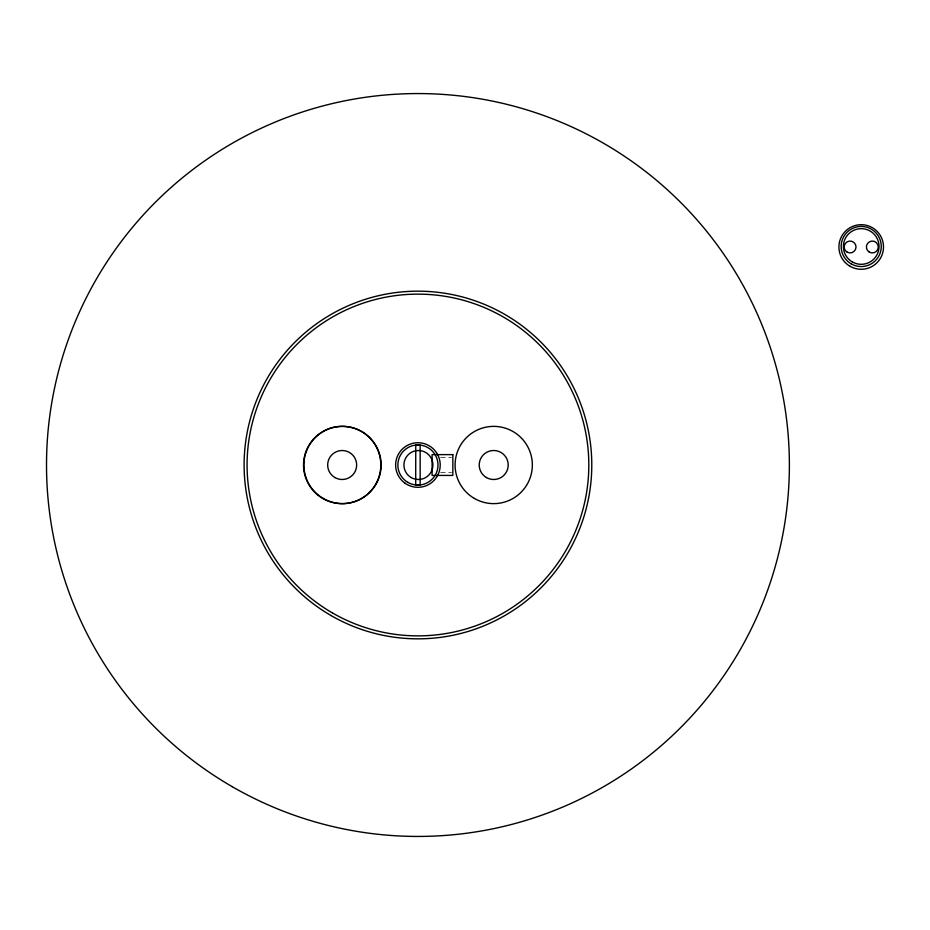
<?xml version="1.0" encoding="UTF-8"?>
<svg xmlns="http://www.w3.org/2000/svg" width="930" height="930" viewBox="0 0 930 930"><rect width="100%" height="100%" fill="white"/><g stroke="black" fill="none" stroke-linecap="round" stroke-linejoin="round"><path stroke-width="0.7" stroke-dasharray="4.65 3.49" d="M440.622 457.595L451.48 457.595M440.622 472.452L451.48 472.452M418.419 479.496A14.496 14.496 0 0 1 417.117 479.438M417.117 450.562A14.496 14.496 0 0 1 418.419 450.504"/><path stroke-width="1.4" d="M416.57 445.005L415.757 445.086L415.698 484.96L419.209 485.042L420.151 484.96L420.151 445.086L416.698 445.005M452.84 454.619L432.101 454.619L432.101 475.428L452.84 475.428L452.84 454.619M407.898 482.391A20.053 20.053 0 0 0 437.984 465.023A20.053 20.053 0 0 0 407.898 447.656A20.053 20.053 0 0 0 407.898 482.391M405.085 483.24A22.285 22.285 0 0 0 440.123 467.023A22.285 22.285 0 0 0 408.561 444.796A22.285 22.285 0 0 0 405.085 483.24M232.221 786.675A371.442 371.442 0 0 0 789.384 465A371.442 371.442 0 0 0 232.221 143.325A371.442 371.442 0 0 0 232.221 786.675M474.405 498.457A38.63 38.63 0 0 0 532.344 465A38.63 38.63 0 0 0 474.405 431.543A38.63 38.63 0 0 0 474.405 498.457M323.198 498.457A38.63 38.63 0 0 0 381.137 465A38.63 38.63 0 0 0 323.198 431.543A38.63 38.63 0 0 0 323.198 498.457M486.46 477.555A14.496 14.496 0 0 0 508.199 465A14.496 14.496 0 0 0 486.46 452.445A14.496 14.496 0 0 0 486.46 477.555M334.928 477.555A14.496 14.496 0 0 0 356.655 465A14.496 14.496 0 0 0 334.928 452.445A14.496 14.496 0 0 0 334.928 477.555M411.176 477.555A14.496 14.496 0 0 0 432.915 465A14.496 14.496 0 0 0 411.176 452.445A14.496 14.496 0 0 0 411.176 477.555M851.183 263.853A20.053 20.053 0 0 0 881.268 246.485A20.053 20.053 0 0 0 851.183 229.117A20.053 20.053 0 0 0 851.183 263.853M852.298 261.923A17.833 17.833 0 0 0 879.048 246.485A17.833 17.833 0 0 0 852.298 231.047A17.833 17.833 0 0 0 852.298 261.923M869.364 252.135A5.94 5.94 0 0 0 878.28 246.985A5.94 5.94 0 0 0 869.364 241.847A5.94 5.94 0 0 0 869.364 252.135M850.067 266.294A22.285 22.285 0 0 0 883.5 246.985A22.285 22.285 0 0 0 850.067 227.687A22.285 22.285 0 0 0 850.067 266.294M847.125 252.135A5.94 5.94 0 0 0 856.03 246.985A5.94 5.94 0 0 0 847.125 241.847A5.94 5.94 0 0 0 847.125 252.135M332.51 612.975A170.864 170.864 0 0 0 588.806 465A170.864 170.864 0 0 0 332.51 317.025A170.864 170.864 0 0 0 332.51 612.975M331.022 615.544A173.84 173.84 0 0 0 591.782 465A173.84 173.84 0 0 0 331.022 314.456A173.84 173.84 0 0 0 331.022 615.544M322.85 498.457A38.63 38.63 0 0 0 380.8 465A38.63 38.63 0 0 0 322.85 431.543A38.63 38.63 0 0 0 322.85 498.457"/></g></svg>
